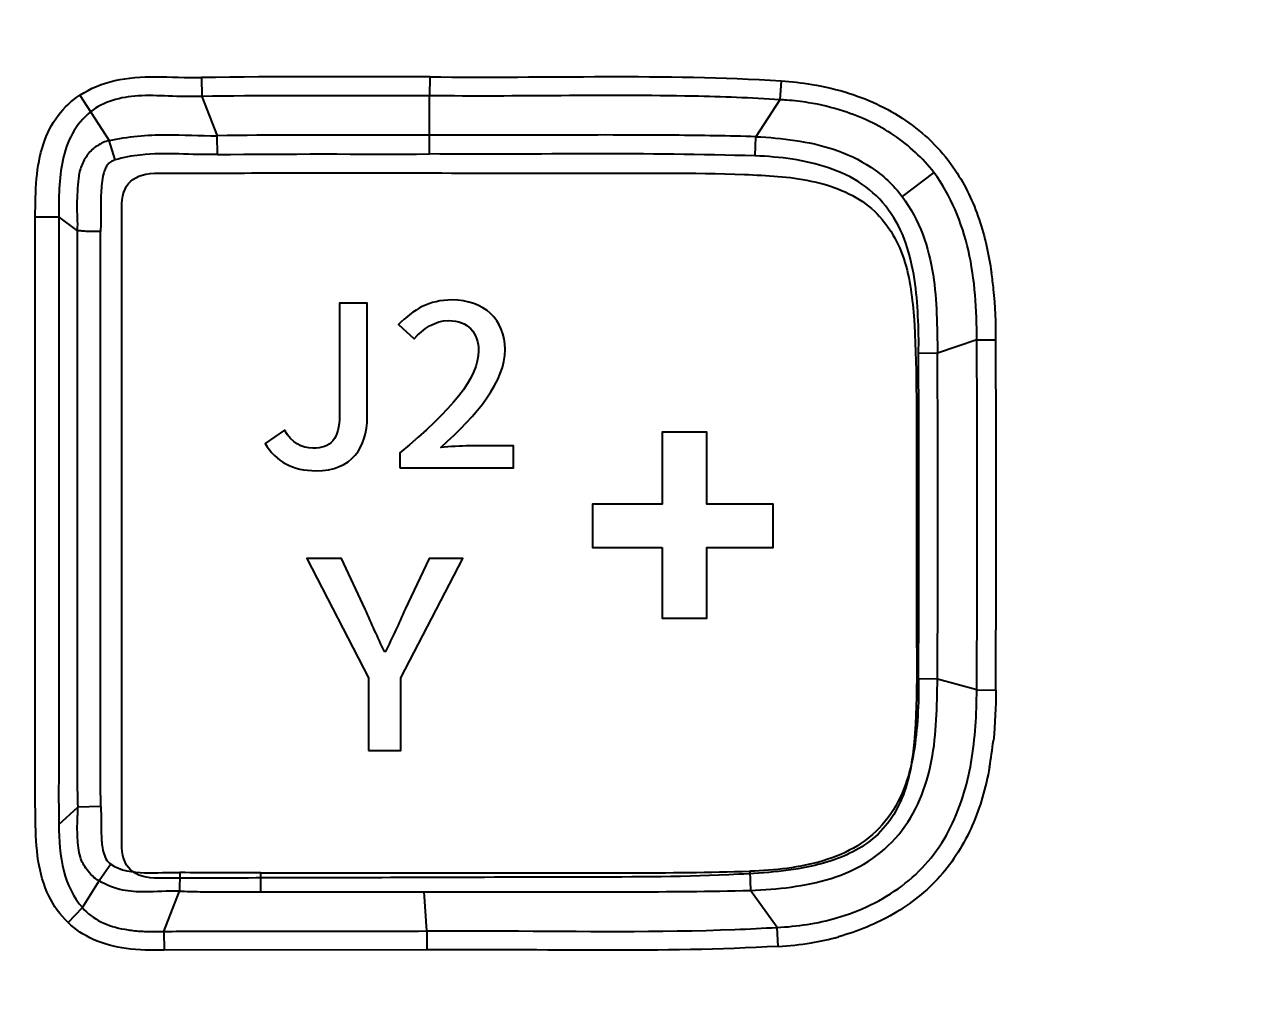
# Model space of a CAD drawing. Header units: millimetres. Extents: x 4086 to 8300, y 123 to 1549.
# Drawn here: x 7001.11 to 7017.53, y 1045.97 to 1058.76 of the extents above; entities that cross this region are included whole.
import ezdxf

# ---------------------------------------------------------------- set-up
doc = ezdxf.new("R2010")
doc.units = ezdxf.units.MM
for name, color, linetype in [('00_COMPONENTS', 7, 'Continuous'), ('layer 1', 7, 'Continuous'), ('layer 4', 7, 'Continuous'), ('尺寸', 3, 'Continuous')]:
    doc.layers.add(name, color=color, linetype=linetype)
doc.styles.add('思源黑', font='SourceHanSansCN-Normal.ttf')
doc.dimstyles.get("Standard").update_dxf_attribs({"dimscale": 6, "dimtxt": 7, "dimasz": 3, "dimexe": 0.18, "dimexo": 0.0625, "dimgap": 0.8, "dimtad": 1, "dimtoh": 1, "dimdec": 1, "dimzin": 0, "dimdsep": 46, "dimtxsty": '思源黑', "dimcen": 0.09, "dimclrd": 256, "dimclre": 256, "dimclrt": 256, "dimadec": 0, "dimazin": 2, "dimtfac": 1, "dimtdec": 1, "dimtofl": 0, "dimtmove": 0, "dimatfit": 3, "dimfxl": 1, "dimtolj": 1, "dimtzin": 0, "dimarcsym": 0})

# ---------------------------------------------------------------- blocks, each defined once
blk = doc.blocks.new('*D485')
at = {"layer": 'Defpoints', "color": 0}
for p in [(7014.166, 1113.468), (7016.427, 954.612), (7106.931, 954.612)]:
    blk.add_point(p, dxfattribs=at)
at = {"layer": '尺寸', "lineweight": -2}
for p, q in [((7014.354, 1113.468), (7107.471, 1113.468)), ((7106.931, 1104.468), (7106.931, 963.612)), ((7016.615, 954.612), (7107.471, 954.612))]:
    blk.add_line(p, q, dxfattribs=at)
at = {"layer": '尺寸'}
for points in [[(7108.431, 1104.468), (7105.431, 1104.468), (7106.931, 1113.468)], [(7105.431, 963.612), (7108.431, 963.612), (7106.931, 954.612)]]:
    blk.add_solid(points, dxfattribs=at)
at = {"layer": '尺寸', "insert": (7084.808, 1054.965), "char_height": 21, "attachment_point": 5, "rotation": 90, "style": '思源黑'}
blk.add_mtext('\\A1;158.9', dxfattribs=at)

msp = doc.modelspace()

# ---------------------------------------------------------------- linework, layer by layer
at = {"layer": '00_COMPONENTS', "linetype": 'Continuous'}
for p, q in [((7003.453, 1058.058), (7003.458, 1057.807)), ((7006.487, 1058.068), (7006.486, 1057.817)), ((7011.156, 1058.016), (7011.14, 1057.763)), ((7001.839, 1057.824), (7002.23, 1057.222)), ((7003.458, 1057.806), (7003.662, 1057.286)), ((7006.486, 1057.294), (7006.486, 1057.817)), ((7011.14, 1057.763), (7010.821, 1057.273)), ((7003.666, 1057.035), (7003.662, 1057.286)), ((7006.486, 1057.043), (7006.486, 1057.294)), ((7010.812, 1057.017), (7010.821, 1057.273)), ((7002.308, 1056.964), (7002.23, 1057.222)), ((7013.185, 1056.795), (7012.763, 1056.478)), ((7001.247, 1056.208), (7001.558, 1056.208)), ((7001.802, 1056.025), (7001.558, 1056.208)), ((7013.755, 1054.574), (7013.233, 1054.395)), ((7013.755, 1054.574), (7014.006, 1054.575)), ((7013.232, 1054.395), (7012.981, 1054.394)), ((7013.232, 1050.065), (7012.981, 1050.067)), ((7013.754, 1049.921), (7013.232, 1050.065)), ((7013.754, 1049.921), (7014.006, 1049.919)), ((7001.559, 1048.133), (7001.811, 1048.362)), ((7002.118, 1048.371), (7001.811, 1048.362)), ((7002.251, 1047.606), (7002.095, 1047.385)), ((7003.169, 1047.496), (7003.162, 1047.248)), ((7004.244, 1047.24), (7004.244, 1047.491)), ((7010.741, 1047.513), (7010.748, 1047.257)), ((7001.872, 1047.029), (7002.095, 1047.385)), ((7002.954, 1046.712), (7003.162, 1047.248)), ((7006.447, 1046.72), (7006.413, 1047.24)), ((7011.102, 1046.766), (7010.748, 1047.257)), ((7001.683, 1046.831), (7001.872, 1047.029)), ((7011.116, 1046.514), (7011.102, 1046.766)), ((7002.954, 1046.712), (7002.957, 1046.462)), ((7006.447, 1046.72), (7006.449, 1046.468)), ((7006.449, 1046.466), (7002.957, 1046.462))]:
    msp.add_line(p, q, dxfattribs=at)
for centre, radius, start, end in [((7010.978, 1054.333), 3.434, 85.7788, 87.2922), ((7010.984, 1054.404), 3.363, 80.8496, 85.7925), ((7008.611, 1054.686), 5.396, 5.9457, 8.3094), ((7008.126, 1054.642), 5.883, 359.3483, 5.8799), ((6578.439, 1052.338), 435.322, 359.68181, 0.29428), ((6585.393, 1052.322), 428.62, 359.67875, 0.30116), ((6609.153, 1052.26), 403.833, 359.68877, 0.30271), ((6616.048, 1052.241), 397.19, 359.68607, 0.31066), ((7009.123, 1049.774), 4.88, 349.6069, 353.8473), ((7005.313, 1557.749), 510.51, 269.88002, 270.12343), ((7009.571, 1072.062), 25.342, 272.1953, 273.4633), ((7010.972, 1050.088), 3.574, 279.3633, 285.3469), ((7010.885, 1050.623), 4.116, 273.2238, 279.3452)]:
    msp.add_arc(centre, radius, start, end, dxfattribs=at)
at = {"layer": '00_COMPONENTS', "color": 7, "linetype": 'Continuous'}
msp.add_open_spline([(6896.534, 959.912), (6900.632, 959.912), (6908.829, 959.912), (6921.124, 959.912), (6933.42, 959.912), (6945.715, 959.912), (6958.011, 959.912), (6968.257, 959.912), (6976.454, 959.912), (6982.602, 959.912), (6988.75, 959.912), (6994.896, 959.911), (7001.047, 959.916), (7006.169, 959.924), (7010.262, 959.995), (7013.33, 960.166), (7016.373, 960.607), (7019.316, 961.625), (7021.287, 963.36), (7022.38, 965.093), (7023.177, 966.989), (7023.749, 969.501), (7024.017, 972.564), (7024.091, 975.633), (7024.124, 978.706), (7024.148, 981.781), (7024.163, 985.884), (7024.163, 991.009), (7024.163, 999.205), (7024.163, 1009.448), (7024.163, 1021.743), (7024.163, 1034.038), (7024.163, 1046.334), (7024.163, 1058.629), (7024.163, 1068.871), (7024.163, 1077.069), (7024.163, 1082.195), (7024.148, 1086.298), (7024.123, 1089.37), (7024.091, 1092.442), (7024.016, 1095.513), (7023.749, 1098.58), (7023.065, 1101.589), (7021.682, 1104.381), (7019.314, 1106.445), (7016.387, 1107.468), (7013.342, 1107.911), (7010.265, 1108.082), (7006.166, 1108.153), (7001.045, 1108.16), (6994.897, 1108.165), (6988.75, 1108.164), (6982.602, 1108.165), (6976.454, 1108.165), (6968.257, 1108.165), (6958.011, 1108.165), (6945.715, 1108.165), (6933.42, 1108.165), (6921.124, 1108.165), (6908.829, 1108.165), (6900.632, 1108.165), (6896.534, 1108.165)], degree=3, knots=[0, 0, 0, 0, 0.031258, 0.062515, 0.093773, 0.12503, 0.156288, 0.187546, 0.203174, 0.218804, 0.234431, 0.250064, 0.265681, 0.281339, 0.289127, 0.296905, 0.304752, 0.31255, 0.3203, 0.3242, 0.328112, 0.335929, 0.343723, 0.351535, 0.359344, 0.367155, 0.374992, 0.390635, 0.406242, 0.437497, 0.468755, 0.500012, 0.53127, 0.562527, 0.593784, 0.609382, 0.625053, 0.632872, 0.640675, 0.648485, 0.656303, 0.664103, 0.671927, 0.679731, 0.68745, 0.6952, 0.703045, 0.71088, 0.718683, 0.734311, 0.749937, 0.765568, 0.781197, 0.796825, 0.812455, 0.843712, 0.87497, 0.906227, 0.937485, 0.968742, 1, 1, 1, 1], dxfattribs=at)
at = {"layer": '00_COMPONENTS', "linetype": 'Continuous'}
for points in [[(7006.487, 1058.068), (7005.476, 1058.065), (7004.465, 1058.077), (7003.453, 1058.058)], [(7006.487, 1058.068), (7008.044, 1058.05), (7009.603, 1058.112), (7011.156, 1058.016)], [(7001.839, 1057.824), (7001.978, 1057.917), (7002.14, 1057.981), (7002.304, 1058.018)], [(7002.304, 1058.018), (7002.479, 1058.058), (7002.661, 1058.071), (7002.841, 1058.07)], [(7002.841, 1058.07), (7003.045, 1058.069), (7003.249, 1058.054), (7003.453, 1058.058)], [(7011.156, 1058.016), (7011.292, 1058.006), (7011.429, 1057.991), (7011.564, 1057.968)], [(7011.564, 1057.968), (7011.732, 1057.94), (7011.9, 1057.901), (7012.062, 1057.849)], [(7001.552, 1057.556), (7001.631, 1057.66), (7001.729, 1057.753), (7001.839, 1057.824)], [(7011.982, 1057.613), (7011.831, 1057.662), (7011.676, 1057.699), (7011.519, 1057.724)], [(7001.355, 1057.174), (7001.4, 1057.31), (7001.465, 1057.442), (7001.552, 1057.556)], [(7001.265, 1056.715), (7001.279, 1056.87), (7001.306, 1057.026), (7001.355, 1057.174)], [(7003.666, 1057.035), (7004.606, 1057.049), (7005.546, 1057.04), (7006.486, 1057.043)], [(7010.812, 1057.017), (7009.371, 1057.065), (7007.928, 1057.033), (7006.486, 1057.043)], [(7001.247, 1056.208), (7001.247, 1056.377), (7001.249, 1056.547), (7001.265, 1056.715)], [(7014.008, 1049.919), (7014.009, 1049.696), (7013.999, 1049.473), (7013.975, 1049.251)], [(7001.427, 1047.184), (7001.357, 1047.33), (7001.312, 1047.489), (7001.287, 1047.649)], [(7004.244, 1047.491), (7003.886, 1047.492), (7003.527, 1047.486), (7003.169, 1047.496)], [(7001.683, 1046.831), (7001.577, 1046.93), (7001.491, 1047.054), (7001.427, 1047.184)], [(7002.018, 1046.607), (7001.895, 1046.662), (7001.779, 1046.737), (7001.683, 1046.831)], [(7002.435, 1046.741), (7002.493, 1046.73), (7002.552, 1046.723), (7002.612, 1046.718)], [(7011.102, 1046.766), (7011.369, 1046.778), (7011.637, 1046.818), (7011.893, 1046.892)], [(7002.455, 1046.486), (7002.305, 1046.507), (7002.156, 1046.545), (7002.018, 1046.607)], [(7002.957, 1046.462), (7002.79, 1046.46), (7002.621, 1046.463), (7002.455, 1046.486)], [(7011.116, 1046.514), (7009.563, 1046.425), (7008.005, 1046.48), (7006.449, 1046.468)]]:
    msp.add_open_spline(points, degree=3, dxfattribs=at)
for points, knots in [([(7002.611, 1057.814), (7002.496, 1057.807), (7002.273, 1057.774), (7002.067, 1057.672), (7001.982, 1057.603)], [0, 0, 0, 0, 0.513755, 1, 1, 1, 1]), ([(7003.458, 1057.807), (7003.31, 1057.802), (7003.028, 1057.812), (7002.745, 1057.823), (7002.611, 1057.814)], [0, 0, 0, 0, 0.523395, 1, 1, 1, 1]), ([(7006.486, 1057.817), (7006.233, 1057.816), (7005.224, 1057.816), (7004.214, 1057.821), (7003.458, 1057.807)], [0, 0, 0, 0, 0.25072, 1, 1, 1, 1]), ([(7011.14, 1057.763), (7010.756, 1057.789), (7009.204, 1057.847), (7007.652, 1057.802), (7006.486, 1057.817)], [0, 0, 0, 0, 0.248447, 1, 1, 1, 1]), ([(7012.062, 1057.849), (7012.342, 1057.759), (7012.882, 1057.501), (7013.306, 1057.072), (7013.469, 1056.827)], [0, 0, 0, 0, 0.500245, 1, 1, 1, 1]), ([(7001.982, 1057.603), (7001.885, 1057.524), (7001.719, 1057.325), (7001.56, 1056.841), (7001.557, 1056.46), (7001.558, 1056.208)], [0, 0, 0, 0, 0.249623, 0.499856, 1, 1, 1, 1]), ([(7013.185, 1056.795), (7013.038, 1056.988), (7012.669, 1057.328), (7012.218, 1057.537), (7011.982, 1057.613)], [0, 0, 0, 0, 0.494409, 1, 1, 1, 1]), ([(7002.23, 1057.222), (7002.477, 1057.277), (7002.958, 1057.316), (7003.436, 1057.285), (7003.662, 1057.286)], [0, 0, 0, 0, 0.527268, 1, 1, 1, 1]), ([(7006.486, 1057.294), (7006.252, 1057.294), (7005.31, 1057.294), (7004.369, 1057.297), (7003.662, 1057.286)], [0, 0, 0, 0, 0.249376, 1, 1, 1, 1]), ([(7010.821, 1057.273), (7010.459, 1057.283), (7009.014, 1057.306), (7007.569, 1057.288), (7006.486, 1057.294)], [0, 0, 0, 0, 0.250956, 1, 1, 1, 1]), ([(7010.821, 1057.273), (7011.168, 1057.255), (7011.705, 1057.195), (7012.368, 1056.89), (7012.649, 1056.63), (7012.763, 1056.478)], [0, 0, 0, 0, 0.481435, 0.736498, 1, 1, 1, 1]), ([(7002.23, 1057.222), (7002.202, 1057.217), (7002.147, 1057.196), (7002.071, 1057.155), (7002, 1057.104), (7001.944, 1057.038), (7001.897, 1056.964), (7001.858, 1056.887), (7001.833, 1056.804), (7001.816, 1056.689), (7001.805, 1056.545), (7001.797, 1056.371), (7001.803, 1056.198), (7001.808, 1056.082), (7001.803, 1056.025)], [0, 0, 0, 0, 0.062458, 0.125373, 0.187454, 0.249591, 0.31233, 0.374821, 0.436961, 0.499547, 0.624908, 0.749802, 0.875042, 1, 1, 1, 1]), ([(7002.308, 1056.964), (7002.287, 1056.958), (7002.247, 1056.943), (7002.2, 1056.898), (7002.172, 1056.84), (7002.144, 1056.759), (7002.129, 1056.653), (7002.117, 1056.483), (7002.116, 1056.27), (7002.118, 1056.1), (7002.113, 1056.014)], [0, 0, 0, 0, 0.062605, 0.124497, 0.187052, 0.249362, 0.374587, 0.499714, 0.749523, 1, 1, 1, 1]), ([(7003.666, 1057.035), (7003.325, 1057.029), (7002.867, 1057.079), (7002.416, 1056.997), (7002.308, 1056.964)], [0, 0, 0, 0, 0.750634, 1, 1, 1, 1]), ([(7012.981, 1054.394), (7012.985, 1054.558), (7012.979, 1054.888), (7012.937, 1055.381), (7012.83, 1055.866), (7012.607, 1056.315), (7012.245, 1056.667), (7011.79, 1056.877), (7011.306, 1056.984), (7010.977, 1057.013), (7010.812, 1057.017)], [0, 0, 0, 0, 0.124961, 0.250026, 0.375078, 0.500074, 0.625055, 0.750064, 0.875032, 1, 1, 1, 1]), ([(7013.755, 1054.574), (7013.755, 1054.971), (7013.711, 1055.748), (7013.412, 1056.494), (7013.185, 1056.795)], [0, 0, 0, 0, 0.512578, 1, 1, 1, 1]), ([(7013.469, 1056.827), (7013.603, 1056.626), (7013.812, 1056.181), (7013.915, 1055.705), (7013.95, 1055.466)], [0, 0, 0, 0, 0.500093, 1, 1, 1, 1]), ([(7012.763, 1056.478), (7012.878, 1056.325), (7013.057, 1055.988), (7013.227, 1055.279), (7013.228, 1054.743), (7013.232, 1054.395)], [0, 0, 0, 0, 0.264083, 0.519233, 1, 1, 1, 1]), ([(7001.287, 1047.649), (7001.259, 1047.827), (7001.247, 1048.185), (7001.246, 1048.898), (7001.247, 1049.789), (7001.247, 1050.858), (7001.247, 1051.928), (7001.247, 1052.998), (7001.247, 1054.425), (7001.247, 1055.495), (7001.247, 1056.208)], [0, 0, 0, 0, 0.062992, 0.125246, 0.249992, 0.374983, 0.499984, 0.624988, 0.749992, 1, 1, 1, 1]), ([(7001.558, 1056.208), (7001.558, 1054.861), (7001.559, 1052.839), (7001.557, 1050.481), (7001.56, 1049.137), (7001.556, 1048.467), (7001.559, 1048.133)], [0, 0, 0, 0, 0.500658, 0.750965, 0.876088, 1, 1, 1, 1]), ([(7001.802, 1056.025), (7001.802, 1055.387), (7001.802, 1054.113), (7001.802, 1052.52), (7001.802, 1051.245), (7001.801, 1050.289), (7001.805, 1049.328), (7001.798, 1048.685), (7001.812, 1048.362)], [0, 0, 0, 0, 0.249481, 0.498968, 0.62371, 0.748487, 0.873292, 1, 1, 1, 1]), ([(7002.113, 1056.014), (7002.055, 1056.014), (7001.973, 1056.013), (7001.869, 1056.017), (7001.824, 1056.024), (7001.802, 1056.025)], [0, 0, 0, 0, 0.553281, 0.795907, 1, 1, 1, 1]), ([(7002.119, 1048.371), (7002.109, 1048.691), (7002.116, 1049.33), (7002.112, 1050.286), (7002.113, 1051.241), (7002.113, 1052.514), (7002.113, 1054.105), (7002.113, 1055.378), (7002.113, 1056.014)], [0, 0, 0, 0, 0.125615, 0.250604, 0.375517, 0.500428, 0.75021, 1, 1, 1, 1]), ([(7012.981, 1050.067), (7012.984, 1049.902), (7012.976, 1049.573), (7012.927, 1049.08), (7012.806, 1048.598), (7012.561, 1048.16), (7012.182, 1047.828), (7011.72, 1047.636), (7011.234, 1047.541), (7010.905, 1047.516), (7010.741, 1047.513)], [0, 0, 0, 0, 0.124955, 0.250014, 0.375079, 0.500047, 0.62503, 0.750066, 0.87504, 1, 1, 1, 1]), ([(7010.748, 1047.257), (7011.109, 1047.274), (7011.657, 1047.324), (7012.326, 1047.619), (7012.741, 1047.983), (7013.02, 1048.457), (7013.22, 1049.157), (7013.227, 1049.704), (7013.232, 1050.065)], [0, 0, 0, 0, 0.249564, 0.374714, 0.499795, 0.624895, 0.750064, 1, 1, 1, 1]), ([(7011.893, 1046.892), (7012.201, 1046.981), (7012.65, 1047.193), (7013.124, 1047.633), (7013.483, 1048.172), (7013.718, 1048.956), (7013.753, 1049.599), (7013.754, 1049.921)], [0, 0, 0, 0, 0.249587, 0.374886, 0.500144, 0.749949, 1, 1, 1, 1]), ([(7013.923, 1048.894), (7013.875, 1048.63), (7013.731, 1048.108), (7013.442, 1047.643), (7013.264, 1047.443)], [0, 0, 0, 0, 0.500156, 1, 1, 1, 1]), ([(7002.095, 1047.385), (7002.03, 1047.419), (7001.929, 1047.519), (7001.825, 1047.718), (7001.807, 1047.942), (7001.803, 1048.162), (7001.813, 1048.298), (7001.811, 1048.362)], [0, 0, 0, 0, 0.207157, 0.380409, 0.620713, 0.822072, 1, 1, 1, 1]), ([(7002.118, 1048.371), (7002.123, 1048.238), (7002.118, 1048.036), (7002.136, 1047.776), (7002.196, 1047.641), (7002.251, 1047.606)], [0, 0, 0, 0, 0.503038, 0.75437, 1, 1, 1, 1]), ([(7001.559, 1048.133), (7001.561, 1047.925), (7001.583, 1047.534), (7001.752, 1047.164), (7001.872, 1047.029)], [0, 0, 0, 0, 0.534354, 1, 1, 1, 1]), ([(7002.251, 1047.606), (7002.377, 1047.518), (7002.709, 1047.477), (7003.012, 1047.5), (7003.169, 1047.496)], [0, 0, 0, 0, 0.496576, 1, 1, 1, 1]), ([(7004.244, 1047.491), (7005.326, 1047.49), (7007.492, 1047.498), (7009.658, 1047.481), (7010.741, 1047.513)], [0, 0, 0, 0, 0.499683, 1, 1, 1, 1]), ([(7013.264, 1047.443), (7013.089, 1047.246), (7012.667, 1046.912), (7012.172, 1046.712), (7011.918, 1046.642)], [0, 0, 0, 0, 0.499913, 1, 1, 1, 1]), ([(7003.162, 1047.248), (7003.006, 1047.252), (7002.756, 1047.227), (7002.39, 1047.25), (7002.192, 1047.327), (7002.095, 1047.385)], [0, 0, 0, 0, 0.429659, 0.690363, 1, 1, 1, 1]), ([(7003.162, 1047.248), (7003.253, 1047.244), (7003.614, 1047.235), (7003.974, 1047.241), (7004.244, 1047.24)], [0, 0, 0, 0, 0.252541, 1, 1, 1, 1]), ([(7006.413, 1047.24), (7006.773, 1047.241), (7008.218, 1047.24), (7009.664, 1047.233), (7010.748, 1047.257)], [0, 0, 0, 0, 0.249246, 1, 1, 1, 1]), ([(7001.872, 1047.029), (7001.94, 1046.951), (7002.118, 1046.821), (7002.326, 1046.76), (7002.435, 1046.741)], [0, 0, 0, 0, 0.482135, 1, 1, 1, 1]), ([(7006.447, 1046.72), (7006.79, 1046.723), (7008.155, 1046.72), (7009.521, 1046.699), (7010.542, 1046.739)], [0, 0, 0, 0, 0.251206, 1, 1, 1, 1]), ([(7002.612, 1046.718), (7002.64, 1046.716), (7002.754, 1046.709), (7002.868, 1046.709), (7002.954, 1046.712)], [0, 0, 0, 0, 0.244319, 1, 1, 1, 1]), ([(7002.954, 1046.711), (7003.247, 1046.718), (7003.831, 1046.714), (7004.995, 1046.717), (7005.867, 1046.714), (7006.447, 1046.719)], [0, 0, 0, 0, 0.251387, 0.501242, 1, 1, 1, 1])]:
    msp.add_open_spline(points, degree=3, knots=knots, dxfattribs=at)
at = {"layer": 'layer 1', "color": 49}
msp.add_open_spline([(6982.065, 1106.132), (6982.065, 1106.132), (6982.065, 961.632), (6982.065, 961.632), (6982.065, 961.632), (6982.065, 961.632), (6988.219, 961.632), (6988.219, 961.632), (6988.219, 961.632), (6992.808, 961.632), (6997.396, 961.631), (7001.985, 961.639), (7001.985, 961.639), (7004.264, 961.643), (7006.542, 961.649), (7008.82, 961.697), (7008.82, 961.697), (7010.628, 961.736), (7012.443, 961.801), (7014.235, 962.06), (7014.235, 962.06), (7015.941, 962.307), (7017.943, 962.825), (7019.258, 963.998), (7019.258, 963.998), (7020.536, 965.138), (7021.24, 966.945), (7021.601, 968.579), (7021.601, 968.579), (7021.878, 969.83), (7021.993, 971.113), (7022.07, 972.39), (7022.07, 972.39), (7022.209, 974.696), (7022.224, 977.008), (7022.235, 979.319), (7022.235, 979.319), (7022.26, 984.39), (7022.265, 989.461), (7022.265, 994.533), (7022.265, 994.533), (7022.265, 994.533), (7022.265, 1073.231), (7022.265, 1073.231), (7022.265, 1073.231), (7022.265, 1078.303), (7022.26, 1083.374), (7022.235, 1088.445), (7022.235, 1088.445), (7022.224, 1090.756), (7022.209, 1093.068), (7022.07, 1095.374), (7022.07, 1095.374), (7021.993, 1096.651), (7021.878, 1097.934), (7021.601, 1099.185), (7021.601, 1099.185), (7021.24, 1100.819), (7020.536, 1102.626), (7019.258, 1103.766), (7019.258, 1103.766), (7017.943, 1104.939), (7015.941, 1105.457), (7014.235, 1105.704), (7014.235, 1105.704), (7013.342, 1105.833), (7012.441, 1105.906), (7011.541, 1105.96), (7011.541, 1105.96), (7009.183, 1106.101), (7006.819, 1106.111), (7004.458, 1106.118), (7004.458, 1106.118), (6999.045, 1106.133), (6993.632, 1106.132), (6988.219, 1106.132), (6988.219, 1106.132), (6988.219, 1106.132), (6982.065, 1106.132), (6982.065, 1106.132)], degree=3, knots=[0, 0, 0, 0, 0.047619, 0.047619, 0.047619, 0.047619, 0.095238, 0.095238, 0.095238, 0.095238, 0.142857, 0.142857, 0.142857, 0.142857, 0.190476, 0.190476, 0.190476, 0.190476, 0.238095, 0.238095, 0.238095, 0.238095, 0.285714, 0.285714, 0.285714, 0.285714, 0.333333, 0.333333, 0.333333, 0.333333, 0.380952, 0.380952, 0.380952, 0.380952, 0.428571, 0.428571, 0.428571, 0.428571, 0.47619, 0.47619, 0.47619, 0.47619, 0.52381, 0.52381, 0.52381, 0.52381, 0.571429, 0.571429, 0.571429, 0.571429, 0.619048, 0.619048, 0.619048, 0.619048, 0.666667, 0.666667, 0.666667, 0.666667, 0.714286, 0.714286, 0.714286, 0.714286, 0.761905, 0.761905, 0.761905, 0.761905, 0.809524, 0.809524, 0.809524, 0.809524, 0.857143, 0.857143, 0.857143, 0.857143, 0.904762, 0.904762, 0.904762, 0.904762, 1, 1, 1, 1], dxfattribs=at)
at = {"layer": 'layer 4'}
for points, knots in [([(7012.918, 1054.891), (7012.893, 1055.164), (7012.862, 1055.438), (7012.768, 1055.697), (7012.768, 1055.697), (7012.677, 1055.946), (7012.528, 1056.181), (7012.318, 1056.35), (7012.318, 1056.35), (7012.105, 1056.522), (7011.83, 1056.625), (7011.552, 1056.684), (7011.552, 1056.684), (7011.261, 1056.745), (7010.967, 1056.758), (7010.667, 1056.772), (7010.667, 1056.772), (7009.98, 1056.796), (7009.292, 1056.787), (7008.604, 1056.788), (7008.604, 1056.788), (7007.212, 1056.791), (7005.82, 1056.791), (7004.428, 1056.791), (7004.428, 1056.791), (7003.85, 1056.79), (7003.472, 1056.79), (7002.894, 1056.79), (7002.894, 1056.79), (7002.541, 1056.789), (7002.395, 1056.652), (7002.395, 1056.321), (7002.395, 1056.321), (7002.395, 1053.51), (7002.395, 1050.699), (7002.395, 1047.888), (7002.395, 1047.888), (7002.395, 1047.557), (7002.542, 1047.419), (7002.896, 1047.42), (7002.896, 1047.42), (7004.096, 1047.422), (7005.097, 1047.425), (7006.297, 1047.428), (7006.297, 1047.428), (7006.998, 1047.43), (7007.698, 1047.433), (7008.398, 1047.434), (7008.398, 1047.434), (7009.086, 1047.435), (7009.775, 1047.434), (7010.462, 1047.465), (7010.462, 1047.465), (7010.814, 1047.482), (7011.168, 1047.498), (7011.513, 1047.57), (7011.513, 1047.57), (7011.749, 1047.618), (7011.98, 1047.693), (7012.186, 1047.814), (7012.186, 1047.814), (7012.293, 1047.876), (7012.391, 1047.952), (7012.475, 1048.039), (7012.475, 1048.039), (7012.565, 1048.132), (7012.639, 1048.238), (7012.698, 1048.35), (7012.698, 1048.35), (7012.822, 1048.586), (7012.879, 1048.85), (7012.909, 1049.11), (7012.909, 1049.11), (7012.98, 1049.744), (7012.951, 1050.382), (7012.954, 1051.017), (7012.954, 1051.017), (7012.956, 1051.669), (7012.954, 1052.321), (7012.952, 1052.973), (7012.952, 1052.973), (7012.95, 1053.612), (7012.963, 1054.253), (7012.918, 1054.891)], [0, 0, 0, 0, 0.045455, 0.045455, 0.045455, 0.045455, 0.090909, 0.090909, 0.090909, 0.090909, 0.136364, 0.136364, 0.136364, 0.136364, 0.181818, 0.181818, 0.181818, 0.181818, 0.227273, 0.227273, 0.227273, 0.227273, 0.272727, 0.272727, 0.272727, 0.272727, 0.318182, 0.318182, 0.318182, 0.318182, 0.363636, 0.363636, 0.363636, 0.363636, 0.409091, 0.409091, 0.409091, 0.409091, 0.454545, 0.454545, 0.454545, 0.454545, 0.5, 0.5, 0.5, 0.5, 0.545455, 0.545455, 0.545455, 0.545455, 0.590909, 0.590909, 0.590909, 0.590909, 0.636364, 0.636364, 0.636364, 0.636364, 0.681818, 0.681818, 0.681818, 0.681818, 0.727273, 0.727273, 0.727273, 0.727273, 0.772727, 0.772727, 0.772727, 0.772727, 0.818182, 0.818182, 0.818182, 0.818182, 0.863636, 0.863636, 0.863636, 0.863636, 0.909091, 0.909091, 0.909091, 0.909091, 1, 1, 1, 1]), ([(7004.977, 1052.834), (7004.663, 1052.834), (7004.447, 1052.956), (7004.301, 1053.197), (7004.301, 1053.197), (7004.301, 1053.197), (7004.558, 1053.372), (7004.558, 1053.372), (7004.558, 1053.372), (7004.657, 1053.203), (7004.784, 1053.134), (7004.936, 1053.134), (7004.936, 1053.134), (7005.171, 1053.134), (7005.289, 1053.253), (7005.289, 1053.575), (7005.289, 1053.575), (7005.289, 1053.575), (7005.289, 1055.062), (7005.289, 1055.062), (7005.289, 1055.062), (7005.289, 1055.062), (7005.657, 1055.062), (7005.657, 1055.062), (7005.657, 1055.062), (7005.657, 1055.062), (7005.657, 1053.542), (7005.657, 1053.542), (7005.657, 1053.542), (7005.657, 1053.149), (7005.454, 1052.834), (7004.977, 1052.834)], [0, 0, 0, 0, 0.111111, 0.111111, 0.111111, 0.111111, 0.222222, 0.222222, 0.222222, 0.222222, 0.333333, 0.333333, 0.333333, 0.333333, 0.444444, 0.444444, 0.444444, 0.444444, 0.555556, 0.555556, 0.555556, 0.555556, 0.666667, 0.666667, 0.666667, 0.666667, 0.777778, 0.777778, 0.777778, 0.777778, 1, 1, 1, 1]), ([(7006.091, 1052.873), (7006.091, 1052.873), (7006.091, 1053.072), (7006.091, 1053.072), (7006.091, 1053.072), (7006.78, 1053.643), (7007.136, 1054.068), (7007.136, 1054.428), (7007.136, 1054.428), (7007.136, 1054.666), (7006.999, 1054.83), (7006.739, 1054.83), (7006.739, 1054.83), (7006.555, 1054.83), (7006.402, 1054.72), (7006.279, 1054.586), (7006.279, 1054.586), (7006.279, 1054.586), (7006.072, 1054.776), (7006.072, 1054.776), (7006.072, 1054.776), (7006.272, 1054.978), (7006.479, 1055.103), (7006.783, 1055.103), (7006.783, 1055.103), (7007.212, 1055.103), (7007.488, 1054.842), (7007.488, 1054.446), (7007.488, 1054.446), (7007.488, 1054.024), (7007.129, 1053.586), (7006.634, 1053.143), (7006.634, 1053.143), (7006.755, 1053.155), (7006.901, 1053.164), (7007.015, 1053.164), (7007.015, 1053.164), (7007.015, 1053.164), (7007.599, 1053.164), (7007.599, 1053.164), (7007.599, 1053.164), (7007.599, 1053.164), (7007.599, 1052.873), (7007.599, 1052.873), (7007.599, 1052.873), (7007.599, 1052.873), (7006.091, 1052.873), (7006.091, 1052.873)], [0, 0, 0, 0, 0.076923, 0.076923, 0.076923, 0.076923, 0.153846, 0.153846, 0.153846, 0.153846, 0.230769, 0.230769, 0.230769, 0.230769, 0.307692, 0.307692, 0.307692, 0.307692, 0.384615, 0.384615, 0.384615, 0.384615, 0.461538, 0.461538, 0.461538, 0.461538, 0.538462, 0.538462, 0.538462, 0.538462, 0.615385, 0.615385, 0.615385, 0.615385, 0.692308, 0.692308, 0.692308, 0.692308, 0.769231, 0.769231, 0.769231, 0.769231, 0.846154, 0.846154, 0.846154, 0.846154, 1, 1, 1, 1]), ([(7009.573, 1051.813), (7009.573, 1051.813), (7008.651, 1051.813), (7008.651, 1051.813), (7008.651, 1051.813), (7008.651, 1051.813), (7008.651, 1052.389), (7008.651, 1052.389), (7008.651, 1052.389), (7008.651, 1052.389), (7009.573, 1052.389), (7009.573, 1052.389), (7009.573, 1052.389), (7009.573, 1052.389), (7009.573, 1053.346), (7009.573, 1053.346), (7009.573, 1053.346), (7009.573, 1053.346), (7010.17, 1053.346), (7010.17, 1053.346), (7010.17, 1053.346), (7010.17, 1053.346), (7010.17, 1052.389), (7010.17, 1052.389), (7010.17, 1052.389), (7010.17, 1052.389), (7011.051, 1052.389), (7011.051, 1052.389), (7011.051, 1052.389), (7011.051, 1052.389), (7011.051, 1051.813), (7011.051, 1051.813), (7011.051, 1051.813), (7011.051, 1051.813), (7010.17, 1051.813), (7010.17, 1051.813), (7010.17, 1051.813), (7010.17, 1051.813), (7010.17, 1050.874), (7010.17, 1050.874), (7010.17, 1050.874), (7010.17, 1050.874), (7009.573, 1050.874), (7009.573, 1050.874), (7009.573, 1050.874), (7009.573, 1050.874), (7009.573, 1051.813), (7009.573, 1051.813)], [0, 0, 0, 0, 0.076923, 0.076923, 0.076923, 0.076923, 0.153846, 0.153846, 0.153846, 0.153846, 0.230769, 0.230769, 0.230769, 0.230769, 0.307692, 0.307692, 0.307692, 0.307692, 0.384615, 0.384615, 0.384615, 0.384615, 0.461538, 0.461538, 0.461538, 0.461538, 0.538462, 0.538462, 0.538462, 0.538462, 0.615385, 0.615385, 0.615385, 0.615385, 0.692308, 0.692308, 0.692308, 0.692308, 0.769231, 0.769231, 0.769231, 0.769231, 0.846154, 0.846154, 0.846154, 0.846154, 1, 1, 1, 1]), ([(7005.675, 1049.116), (7005.675, 1049.116), (7005.675, 1050.084), (7005.675, 1050.084), (7005.675, 1050.084), (7005.675, 1050.084), (7004.856, 1051.67), (7004.856, 1051.67), (7004.856, 1051.67), (7004.856, 1051.67), (7005.316, 1051.67), (7005.316, 1051.67), (7005.316, 1051.67), (7005.316, 1051.67), (7005.63, 1050.993), (7005.63, 1050.993), (7005.63, 1050.993), (7005.716, 1050.802), (7005.793, 1050.625), (7005.886, 1050.431), (7005.886, 1050.431), (7005.886, 1050.431), (7005.901, 1050.431), (7005.901, 1050.431), (7005.901, 1050.431), (7005.99, 1050.625), (7006.079, 1050.802), (7006.16, 1050.993), (7006.16, 1050.993), (7006.16, 1050.993), (7006.479, 1051.67), (7006.479, 1051.67), (7006.479, 1051.67), (7006.479, 1051.67), (7006.927, 1051.67), (7006.927, 1051.67), (7006.927, 1051.67), (7006.927, 1051.67), (7006.105, 1050.084), (7006.105, 1050.084), (7006.105, 1050.084), (7006.105, 1050.084), (7006.105, 1049.116), (7006.105, 1049.116), (7006.105, 1049.116), (7006.105, 1049.116), (7005.675, 1049.116), (7005.675, 1049.116)], [0, 0, 0, 0, 0.076923, 0.076923, 0.076923, 0.076923, 0.153846, 0.153846, 0.153846, 0.153846, 0.230769, 0.230769, 0.230769, 0.230769, 0.307692, 0.307692, 0.307692, 0.307692, 0.384615, 0.384615, 0.384615, 0.384615, 0.461538, 0.461538, 0.461538, 0.461538, 0.538462, 0.538462, 0.538462, 0.538462, 0.615385, 0.615385, 0.615385, 0.615385, 0.692308, 0.692308, 0.692308, 0.692308, 0.769231, 0.769231, 0.769231, 0.769231, 0.846154, 0.846154, 0.846154, 0.846154, 1, 1, 1, 1])]:
    msp.add_open_spline(points, degree=3, knots=knots, dxfattribs=at)

# ---------------------------------------------------------------- dimensions: what is measured, and where the dimension line sits
at = {"layer": '尺寸'}
dim = msp.add_linear_dim(base=(7106.931, 954.612), p1=(7014.166, 1113.468), p2=(7016.427, 954.612), angle=90, dimstyle='Standard', override={"dimscale": 3, "dimtxt": 7, "dimtxsty": '思源黑'}, dxfattribs=at)
dim.commit()
dim.dimension.update_dxf_attribs({"geometry": '*D485', "text_midpoint": (7106.931, 1054.965), "dimtype": 160})

doc.saveas('drawing.dxf')
